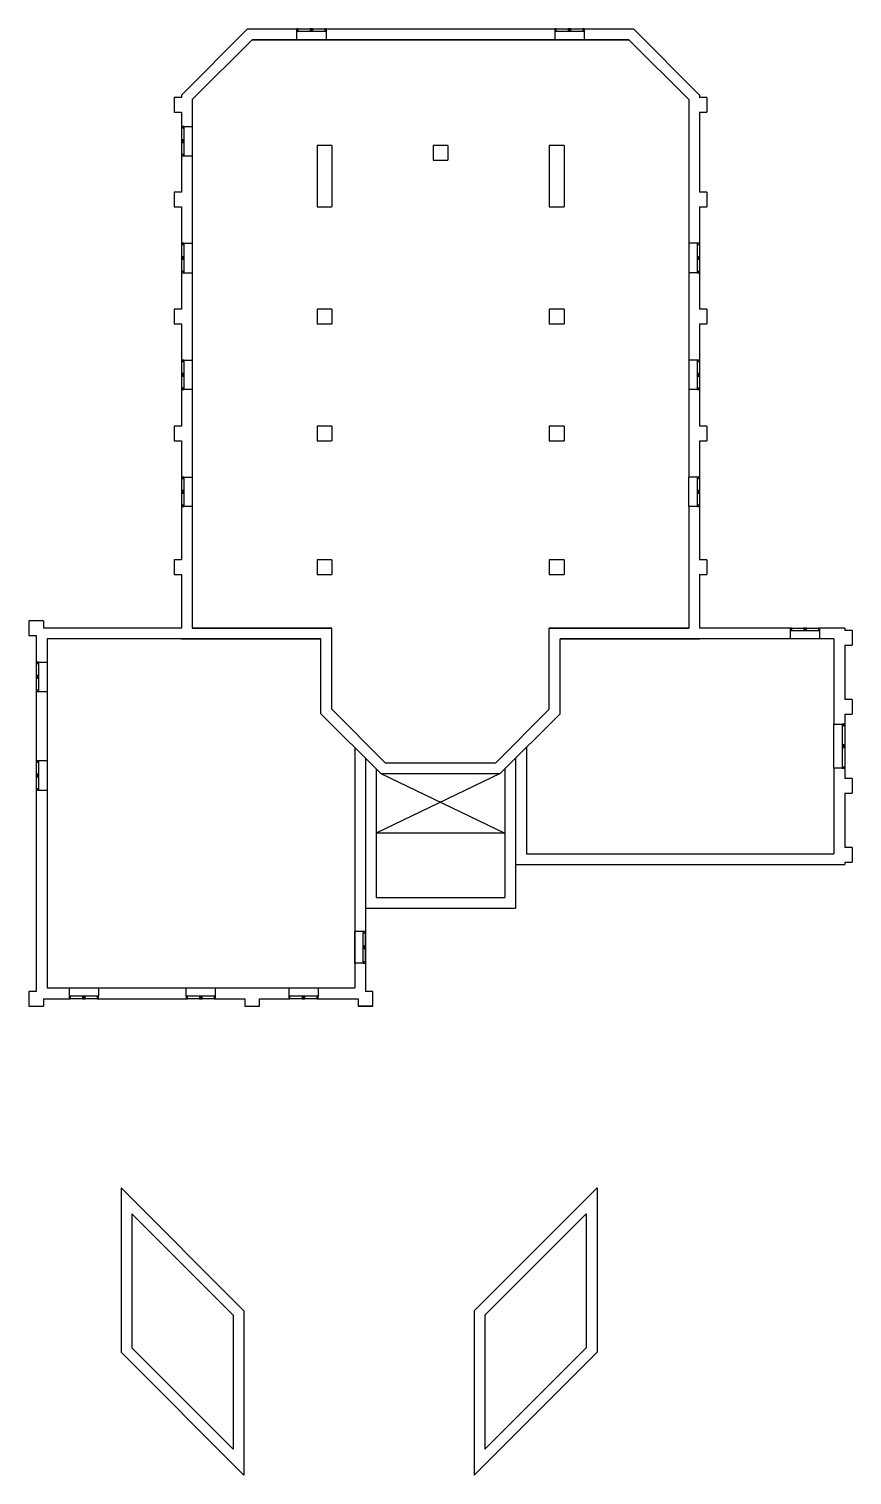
# Model space of a CAD drawing. Header units: millimetres. Extents: x 1968 to 2201, y 2632 to 3071.
# Drawn here: x 2091.75 to 2114.78, y 2931.21 to 2971.69 of the extents above; entities that cross this region are included whole.
import ezdxf

# ---------------------------------------------------------------- set-up
doc = ezdxf.new("R2010")
doc.units = ezdxf.units.MM
for name, color, linetype in [('CarpinteriaExterior', 130, 'Continuous'), ('PrimerPlano', 160, 'Continuous'), ('SegundoPlano', 254, 'Continuous')]:
    doc.layers.add(name, color=color, linetype=linetype)

msp = doc.modelspace()

# ---------------------------------------------------------------- linework, layer by layer
at = {"layer": 'CarpinteriaExterior'}
for p, q in [((2099.25, 2971.685), (2100.072, 2971.685)), ((2099.25, 2971.618), (2100.072, 2971.618)), ((2106.466, 2971.685), (2107.288, 2971.685)), ((2106.466, 2971.618), (2107.288, 2971.618)), ((2096.021, 2968.957), (2096.021, 2968.135)), ((2096.089, 2968.957), (2096.089, 2968.135)), ((2096.021, 2965.685), (2096.021, 2964.863)), ((2096.089, 2965.685), (2096.089, 2964.863)), ((2110.45, 2965.685), (2110.45, 2964.863)), ((2110.517, 2965.685), (2110.517, 2964.863)), ((2096.021, 2962.413), (2096.021, 2961.591)), ((2096.021, 2962.413), (2096.089, 2962.413)), ((2096.089, 2962.413), (2096.089, 2961.591)), ((2110.45, 2962.413), (2110.45, 2961.591)), ((2110.517, 2962.413), (2110.517, 2961.591)), ((2096.089, 2961.591), (2096.021, 2961.591)), ((2096.021, 2959.141), (2096.021, 2958.319)), ((2096.089, 2959.141), (2096.089, 2958.319)), ((2110.45, 2959.141), (2110.45, 2958.319)), ((2110.517, 2959.141), (2110.517, 2958.319)), ((2113.061, 2954.919), (2113.883, 2954.919)), ((2113.061, 2954.851), (2113.883, 2954.851)), ((2091.959, 2953.965), (2091.959, 2953.142)), ((2092.026, 2953.965), (2092.026, 2953.142)), ((2114.512, 2952.225), (2114.512, 2950.992)), ((2114.579, 2952.225), (2114.579, 2950.992)), ((2091.959, 2951.201), (2091.959, 2950.379)), ((2092.026, 2951.201), (2092.026, 2950.379)), ((2101.102, 2945.538), (2101.102, 2946.391)), ((2101.169, 2945.538), (2101.169, 2946.427)), ((2101.169, 2945.538), (2101.169, 2946.427)), ((2093.698, 2944.612), (2092.876, 2944.612)), ((2093.698, 2944.545), (2092.876, 2944.545)), ((2096.975, 2944.612), (2096.153, 2944.612)), ((2096.975, 2944.545), (2096.153, 2944.545)), ((2099.844, 2944.612), (2099.022, 2944.612)), ((2099.844, 2944.545), (2099.022, 2944.545))]:
    msp.add_line(p, q, dxfattribs=at)
for points in [[(2099.287, 2971.618), (2099.287, 2971.685), (2099.25, 2971.685), (2099.25, 2971.618), (2099.287, 2971.618)], [(2099.661, 2971.618), (2099.661, 2971.685), (2099.625, 2971.685), (2099.625, 2971.618), (2099.661, 2971.618)], [(2099.698, 2971.618), (2099.698, 2971.685), (2099.661, 2971.685), (2099.661, 2971.618), (2099.698, 2971.618)], [(2100.072, 2971.618), (2100.072, 2971.685), (2100.036, 2971.685), (2100.036, 2971.618), (2100.072, 2971.618)], [(2106.502, 2971.618), (2106.502, 2971.685), (2106.466, 2971.685), (2106.466, 2971.618), (2106.502, 2971.618)], [(2106.877, 2971.618), (2106.877, 2971.685), (2106.84, 2971.685), (2106.84, 2971.618), (2106.877, 2971.618)], [(2106.913, 2971.618), (2106.913, 2971.685), (2106.877, 2971.685), (2106.877, 2971.618), (2106.913, 2971.618)], [(2107.288, 2971.618), (2107.288, 2971.685), (2107.252, 2971.685), (2107.252, 2971.618), (2107.288, 2971.618)], [(2096.021, 2968.921), (2096.089, 2968.921), (2096.089, 2968.957), (2096.021, 2968.957), (2096.021, 2968.921)], [(2096.021, 2968.546), (2096.089, 2968.546), (2096.089, 2968.582), (2096.021, 2968.582), (2096.021, 2968.546)], [(2096.021, 2968.509), (2096.089, 2968.509), (2096.089, 2968.546), (2096.021, 2968.546), (2096.021, 2968.509)], [(2096.021, 2968.135), (2096.089, 2968.135), (2096.089, 2968.171), (2096.021, 2968.171), (2096.021, 2968.135)], [(2096.021, 2965.649), (2096.089, 2965.649), (2096.089, 2965.685), (2096.021, 2965.685), (2096.021, 2965.649)], [(2110.45, 2965.649), (2110.517, 2965.649), (2110.517, 2965.685), (2110.45, 2965.685), (2110.45, 2965.649)], [(2096.021, 2965.274), (2096.089, 2965.274), (2096.089, 2965.31), (2096.021, 2965.31), (2096.021, 2965.274)], [(2096.021, 2965.238), (2096.089, 2965.238), (2096.089, 2965.274), (2096.021, 2965.274), (2096.021, 2965.238)], [(2110.45, 2965.274), (2110.517, 2965.274), (2110.517, 2965.31), (2110.45, 2965.31), (2110.45, 2965.274)], [(2110.45, 2965.238), (2110.517, 2965.238), (2110.517, 2965.274), (2110.45, 2965.274), (2110.45, 2965.238)], [(2096.021, 2964.863), (2096.089, 2964.863), (2096.089, 2964.899), (2096.021, 2964.899), (2096.021, 2964.863)], [(2110.45, 2964.863), (2110.517, 2964.863), (2110.517, 2964.899), (2110.45, 2964.899), (2110.45, 2964.863)], [(2096.021, 2962.377), (2096.089, 2962.377), (2096.089, 2962.413), (2096.021, 2962.413), (2096.021, 2962.377)], [(2110.45, 2962.377), (2110.517, 2962.377), (2110.517, 2962.413), (2110.45, 2962.413), (2110.45, 2962.377)], [(2096.021, 2962.002), (2096.089, 2962.002), (2096.089, 2962.038), (2096.021, 2962.038), (2096.021, 2962.002)], [(2096.021, 2961.966), (2096.089, 2961.966), (2096.089, 2962.002), (2096.021, 2962.002), (2096.021, 2961.966)], [(2110.45, 2962.002), (2110.517, 2962.002), (2110.517, 2962.038), (2110.45, 2962.038), (2110.45, 2962.002)], [(2110.45, 2961.966), (2110.517, 2961.966), (2110.517, 2962.002), (2110.45, 2962.002), (2110.45, 2961.966)], [(2096.021, 2961.591), (2096.089, 2961.591), (2096.089, 2961.627), (2096.021, 2961.627), (2096.021, 2961.591)], [(2110.45, 2961.591), (2110.517, 2961.591), (2110.517, 2961.627), (2110.45, 2961.627), (2110.45, 2961.591)], [(2096.021, 2959.105), (2096.089, 2959.105), (2096.089, 2959.141), (2096.021, 2959.141), (2096.021, 2959.105)], [(2110.45, 2959.105), (2110.517, 2959.105), (2110.517, 2959.141), (2110.45, 2959.141), (2110.45, 2959.105)], [(2096.021, 2958.73), (2096.089, 2958.73), (2096.089, 2958.766), (2096.021, 2958.766), (2096.021, 2958.73)], [(2096.021, 2958.694), (2096.089, 2958.694), (2096.089, 2958.73), (2096.021, 2958.73), (2096.021, 2958.694)], [(2110.45, 2958.73), (2110.517, 2958.73), (2110.517, 2958.766), (2110.45, 2958.766), (2110.45, 2958.73)], [(2110.45, 2958.694), (2110.517, 2958.694), (2110.517, 2958.73), (2110.45, 2958.73), (2110.45, 2958.694)], [(2096.021, 2958.319), (2096.089, 2958.319), (2096.089, 2958.355), (2096.021, 2958.355), (2096.021, 2958.319)], [(2110.45, 2958.319), (2110.517, 2958.319), (2110.517, 2958.355), (2110.45, 2958.355), (2110.45, 2958.319)], [(2113.097, 2954.851), (2113.097, 2954.919), (2113.061, 2954.919), (2113.061, 2954.851), (2113.097, 2954.851)], [(2113.472, 2954.851), (2113.472, 2954.919), (2113.435, 2954.919), (2113.435, 2954.851), (2113.472, 2954.851)], [(2113.508, 2954.851), (2113.508, 2954.919), (2113.472, 2954.919), (2113.472, 2954.851), (2113.508, 2954.851)], [(2113.883, 2954.851), (2113.883, 2954.919), (2113.847, 2954.919), (2113.847, 2954.851), (2113.883, 2954.851)], [(2091.959, 2953.928), (2092.026, 2953.928), (2092.026, 2953.965), (2091.959, 2953.965), (2091.959, 2953.928)], [(2091.959, 2953.553), (2092.026, 2953.553), (2092.026, 2953.59), (2091.959, 2953.59), (2091.959, 2953.553)], [(2091.959, 2953.517), (2092.026, 2953.517), (2092.026, 2953.553), (2091.959, 2953.553), (2091.959, 2953.517)], [(2091.959, 2953.142), (2092.026, 2953.142), (2092.026, 2953.179), (2091.959, 2953.179), (2091.959, 2953.142)], [(2114.512, 2952.189), (2114.579, 2952.189), (2114.579, 2952.225), (2114.512, 2952.225), (2114.512, 2952.189)], [(2114.512, 2951.608), (2114.579, 2951.608), (2114.579, 2951.645), (2114.512, 2951.645), (2114.512, 2951.608)], [(2114.512, 2951.572), (2114.579, 2951.572), (2114.579, 2951.608), (2114.512, 2951.608), (2114.512, 2951.572)], [(2091.959, 2951.165), (2092.026, 2951.165), (2092.026, 2951.201), (2091.959, 2951.201), (2091.959, 2951.165)], [(2114.512, 2950.992), (2114.579, 2950.992), (2114.579, 2951.028), (2114.512, 2951.028), (2114.512, 2950.992)], [(2091.959, 2950.79), (2092.026, 2950.79), (2092.026, 2950.826), (2091.959, 2950.826), (2091.959, 2950.79)], [(2091.959, 2950.754), (2092.026, 2950.754), (2092.026, 2950.79), (2091.959, 2950.79), (2091.959, 2950.754)], [(2091.959, 2950.379), (2092.026, 2950.379), (2092.026, 2950.415), (2091.959, 2950.415), (2091.959, 2950.379)], [(2101.169, 2946.427), (2101.102, 2946.427), (2101.102, 2946.391), (2101.169, 2946.391), (2101.169, 2946.427)], [(2101.169, 2946.019), (2101.102, 2946.019), (2101.102, 2945.983), (2101.169, 2945.983), (2101.169, 2946.019)], [(2101.169, 2945.983), (2101.102, 2945.983), (2101.102, 2945.946), (2101.169, 2945.946), (2101.169, 2945.983)], [(2101.169, 2945.574), (2101.102, 2945.574), (2101.102, 2945.538), (2101.169, 2945.538), (2101.169, 2945.574)], [(2092.876, 2944.612), (2092.876, 2944.545), (2092.913, 2944.545), (2092.913, 2944.612), (2092.876, 2944.612)], [(2093.251, 2944.612), (2093.251, 2944.545), (2093.287, 2944.545), (2093.287, 2944.612), (2093.251, 2944.612)], [(2093.287, 2944.612), (2093.287, 2944.545), (2093.324, 2944.545), (2093.324, 2944.612), (2093.287, 2944.612)], [(2093.662, 2944.612), (2093.662, 2944.545), (2093.698, 2944.545), (2093.698, 2944.612), (2093.662, 2944.612)], [(2096.153, 2944.612), (2096.153, 2944.545), (2096.189, 2944.545), (2096.189, 2944.612), (2096.153, 2944.612)], [(2096.528, 2944.612), (2096.528, 2944.545), (2096.564, 2944.545), (2096.564, 2944.612), (2096.528, 2944.612)], [(2096.564, 2944.612), (2096.564, 2944.545), (2096.601, 2944.545), (2096.601, 2944.612), (2096.564, 2944.612)], [(2096.939, 2944.612), (2096.939, 2944.545), (2096.975, 2944.545), (2096.975, 2944.612), (2096.939, 2944.612)], [(2099.022, 2944.612), (2099.022, 2944.545), (2099.058, 2944.545), (2099.058, 2944.612), (2099.022, 2944.612)], [(2099.397, 2944.612), (2099.397, 2944.545), (2099.433, 2944.545), (2099.433, 2944.612), (2099.397, 2944.612)], [(2099.433, 2944.612), (2099.433, 2944.545), (2099.47, 2944.545), (2099.47, 2944.612), (2099.433, 2944.612)], [(2099.808, 2944.612), (2099.808, 2944.545), (2099.844, 2944.545), (2099.844, 2944.612), (2099.808, 2944.612)]]:
    msp.add_lwpolyline(points, dxfattribs=at)
at = {"layer": 'PrimerPlano'}
for p, q in [((2096.021, 2969.836), (2097.871, 2971.685)), ((2097.871, 2971.685), (2108.667, 2971.685)), ((2097.871, 2971.685), (2099.25, 2971.685)), ((2099.25, 2971.384), (2099.25, 2971.685)), ((2100.072, 2971.685), (2106.466, 2971.685)), ((2100.072, 2971.685), (2100.072, 2971.384)), ((2106.466, 2971.685), (2106.466, 2971.384)), ((2107.288, 2971.685), (2108.667, 2971.685)), ((2107.288, 2971.685), (2107.288, 2971.384)), ((2110.517, 2969.836), (2108.667, 2971.685)), ((2096.323, 2969.711), (2097.996, 2971.384)), ((2097.996, 2971.384), (2108.542, 2971.384)), ((2099.25, 2971.384), (2097.996, 2971.384)), ((2106.466, 2971.384), (2100.072, 2971.384)), ((2108.542, 2971.384), (2107.288, 2971.384)), ((2110.215, 2969.711), (2108.542, 2971.384)), ((2095.816, 2969.768), (2095.816, 2969.357)), ((2096.021, 2969.768), (2095.816, 2969.768)), ((2096.021, 2969.836), (2096.021, 2969.768)), ((2096.323, 2969.711), (2096.323, 2968.957)), ((2110.215, 2969.711), (2110.215, 2965.685)), ((2110.517, 2969.836), (2110.517, 2969.768)), ((2110.722, 2969.768), (2110.517, 2969.768)), ((2110.722, 2969.768), (2110.722, 2969.357)), ((2095.816, 2969.357), (2096.021, 2969.357)), ((2096.021, 2969.357), (2096.021, 2967.115)), ((2110.517, 2969.357), (2110.517, 2967.115)), ((2110.517, 2969.357), (2110.722, 2969.357)), ((2096.021, 2968.957), (2096.323, 2968.957)), ((2099.814, 2968.42), (2099.814, 2966.704)), ((2100.225, 2968.42), (2099.814, 2968.42)), ((2100.225, 2968.42), (2100.225, 2966.704)), ((2103.064, 2968.42), (2103.064, 2968.009)), ((2103.475, 2968.42), (2103.064, 2968.42)), ((2103.475, 2968.42), (2103.475, 2968.009)), ((2106.313, 2968.42), (2106.313, 2966.704)), ((2106.725, 2968.42), (2106.313, 2968.42)), ((2106.725, 2968.42), (2106.725, 2966.704)), ((2096.021, 2968.135), (2096.323, 2968.135)), ((2096.323, 2968.135), (2096.323, 2965.685)), ((2103.064, 2968.009), (2103.475, 2968.009)), ((2095.816, 2967.115), (2095.816, 2966.704)), ((2096.021, 2967.115), (2095.816, 2967.115)), ((2110.722, 2967.115), (2110.517, 2967.115)), ((2110.722, 2967.115), (2110.722, 2966.704)), ((2095.816, 2966.704), (2096.021, 2966.704)), ((2096.021, 2966.704), (2096.021, 2965.685)), ((2099.814, 2966.704), (2100.225, 2966.704)), ((2106.313, 2966.704), (2106.725, 2966.704)), ((2110.517, 2966.704), (2110.517, 2963.844)), ((2110.517, 2966.704), (2110.722, 2966.704)), ((2096.021, 2965.685), (2096.323, 2965.685)), ((2110.517, 2965.685), (2110.215, 2965.685)), ((2096.021, 2964.863), (2096.021, 2963.844)), ((2096.021, 2964.863), (2096.323, 2964.863)), ((2096.323, 2964.863), (2096.323, 2962.629)), ((2110.215, 2964.863), (2110.215, 2962.413)), ((2110.517, 2964.863), (2110.215, 2964.863)), ((2095.816, 2963.844), (2095.816, 2963.432)), ((2096.021, 2963.844), (2095.816, 2963.844)), ((2099.814, 2963.844), (2099.814, 2963.432)), ((2100.225, 2963.844), (2099.814, 2963.844)), ((2100.225, 2963.844), (2100.225, 2963.432)), ((2106.313, 2963.844), (2106.313, 2963.432)), ((2106.725, 2963.844), (2106.313, 2963.844)), ((2106.725, 2963.844), (2106.725, 2963.432)), ((2110.722, 2963.844), (2110.517, 2963.844)), ((2110.722, 2963.844), (2110.722, 2963.432)), ((2095.816, 2963.432), (2096.021, 2963.432)), ((2096.021, 2963.432), (2096.021, 2962.629)), ((2099.814, 2963.432), (2100.225, 2963.432)), ((2106.313, 2963.432), (2106.725, 2963.432)), ((2110.517, 2963.432), (2110.517, 2960.572)), ((2110.517, 2963.432), (2110.722, 2963.432)), ((2096.021, 2962.629), (2096.021, 2962.413)), ((2096.021, 2962.413), (2096.323, 2962.413)), ((2096.323, 2962.629), (2096.323, 2962.629)), ((2096.323, 2962.629), (2096.323, 2962.413)), ((2110.517, 2962.413), (2110.215, 2962.413)), ((2096.021, 2961.591), (2096.021, 2960.572)), ((2096.323, 2961.591), (2096.021, 2961.591)), ((2096.323, 2961.591), (2096.323, 2959.141)), ((2110.215, 2961.591), (2110.215, 2959.141)), ((2110.517, 2961.591), (2110.215, 2961.591)), ((2095.816, 2960.572), (2095.816, 2960.16)), ((2096.021, 2960.572), (2095.816, 2960.572)), ((2099.814, 2960.572), (2099.814, 2960.16)), ((2100.225, 2960.572), (2099.814, 2960.572)), ((2100.225, 2960.572), (2100.225, 2960.16)), ((2106.313, 2960.572), (2106.313, 2960.16)), ((2106.725, 2960.572), (2106.313, 2960.572)), ((2106.725, 2960.572), (2106.725, 2960.16)), ((2110.722, 2960.572), (2110.517, 2960.572)), ((2110.722, 2960.572), (2110.722, 2960.16)), ((2095.816, 2960.16), (2096.021, 2960.16)), ((2096.021, 2960.16), (2096.021, 2956.824)), ((2099.814, 2960.16), (2100.225, 2960.16)), ((2106.313, 2960.16), (2106.725, 2960.16)), ((2110.517, 2960.16), (2110.517, 2956.824)), ((2110.517, 2960.16), (2110.722, 2960.16)), ((2096.021, 2959.141), (2096.323, 2959.141)), ((2110.517, 2959.141), (2110.215, 2959.141)), ((2096.323, 2958.319), (2096.021, 2958.319)), ((2096.323, 2958.319), (2096.323, 2954.919)), ((2110.215, 2958.319), (2110.215, 2954.919)), ((2110.517, 2958.319), (2110.215, 2958.319)), ((2095.816, 2956.824), (2095.816, 2956.413)), ((2096.021, 2956.824), (2095.816, 2956.824)), ((2099.814, 2956.824), (2099.814, 2956.413)), ((2100.225, 2956.824), (2099.814, 2956.824)), ((2100.225, 2956.824), (2100.225, 2956.413)), ((2106.313, 2956.824), (2106.313, 2956.413)), ((2106.725, 2956.824), (2106.313, 2956.824)), ((2106.725, 2956.824), (2106.725, 2956.413)), ((2110.722, 2956.824), (2110.517, 2956.824)), ((2110.722, 2956.824), (2110.722, 2956.413)), ((2095.816, 2956.413), (2096.021, 2956.413)), ((2096.021, 2956.413), (2096.021, 2954.919)), ((2099.814, 2956.413), (2100.225, 2956.413)), ((2106.313, 2956.413), (2106.725, 2956.413)), ((2110.517, 2956.413), (2110.517, 2954.919)), ((2110.517, 2956.413), (2110.722, 2956.413)), ((2091.754, 2955.124), (2091.754, 2954.713)), ((2092.165, 2955.124), (2091.754, 2955.124)), ((2092.165, 2955.124), (2092.165, 2954.919)), ((2091.754, 2954.713), (2091.959, 2954.713)), ((2091.959, 2954.713), (2091.959, 2953.965)), ((2096.021, 2954.919), (2092.165, 2954.919)), ((2099.923, 2954.617), (2092.261, 2954.617)), ((2092.261, 2954.617), (2092.261, 2953.965)), ((2096.021, 2954.617), (2098.568, 2954.617)), ((2100.225, 2954.919), (2096.323, 2954.919)), ((2096.323, 2954.919), (2098.568, 2954.919)), ((2098.568, 2954.919), (2100.225, 2954.919)), ((2098.568, 2954.617), (2099.923, 2954.617)), ((2099.923, 2952.521), (2099.923, 2954.617)), ((2099.923, 2952.521), (2099.923, 2954.617)), ((2100.225, 2952.646), (2100.225, 2954.919)), ((2100.225, 2952.646), (2100.225, 2954.919)), ((2106.313, 2952.646), (2106.313, 2954.919)), ((2106.313, 2954.919), (2108.86, 2954.919)), ((2106.313, 2952.646), (2106.313, 2954.919)), ((2110.215, 2954.919), (2106.313, 2954.919)), ((2113.061, 2954.617), (2106.615, 2954.617)), ((2106.615, 2952.521), (2106.615, 2954.617)), ((2106.615, 2954.617), (2108.86, 2954.617)), ((2106.615, 2952.521), (2106.615, 2954.617)), ((2108.86, 2954.919), (2110.215, 2954.919)), ((2108.86, 2954.617), (2110.517, 2954.617)), ((2113.061, 2954.919), (2110.517, 2954.919)), ((2113.061, 2954.617), (2113.061, 2954.919)), ((2114.579, 2954.919), (2113.883, 2954.919)), ((2113.883, 2954.617), (2113.883, 2954.919)), ((2114.277, 2954.617), (2113.883, 2954.617)), ((2114.277, 2954.617), (2114.277, 2952.225)), ((2114.579, 2954.919), (2114.579, 2954.851)), ((2114.785, 2954.851), (2114.579, 2954.851)), ((2114.785, 2954.851), (2114.785, 2954.44)), ((2114.579, 2954.44), (2114.579, 2952.917)), ((2114.579, 2954.44), (2114.785, 2954.44)), ((2091.959, 2953.965), (2092.261, 2953.965)), ((2091.959, 2953.142), (2091.959, 2951.201)), ((2091.959, 2953.142), (2092.261, 2953.142)), ((2092.261, 2953.142), (2092.261, 2951.201)), ((2101.596, 2950.848), (2099.923, 2952.521)), ((2101.596, 2950.848), (2099.923, 2952.521)), ((2101.721, 2951.149), (2100.225, 2952.646)), ((2101.721, 2951.149), (2100.225, 2952.646)), ((2104.817, 2951.149), (2106.313, 2952.646)), ((2104.817, 2951.149), (2106.313, 2952.646)), ((2104.942, 2950.848), (2106.615, 2952.521)), ((2104.942, 2950.848), (2106.615, 2952.521)), ((2114.785, 2952.917), (2114.579, 2952.917)), ((2114.785, 2952.917), (2114.785, 2952.506)), ((2114.277, 2952.225), (2114.579, 2952.225)), ((2114.579, 2952.506), (2114.579, 2952.225)), ((2114.579, 2952.506), (2114.785, 2952.506)), ((2100.868, 2951.576), (2100.868, 2944.846)), ((2105.671, 2951.576), (2105.671, 2948.6)), ((2092.261, 2951.201), (2091.959, 2951.201)), ((2101.169, 2951.274), (2101.169, 2944.75)), ((2101.471, 2950.973), (2101.471, 2947.376)), ((2101.721, 2951.149), (2104.817, 2951.149)), ((2101.721, 2951.149), (2104.817, 2951.149)), ((2105.067, 2950.973), (2105.067, 2947.376)), ((2105.369, 2951.274), (2105.369, 2947.075)), ((2114.277, 2950.992), (2114.277, 2948.6)), ((2114.579, 2950.992), (2114.277, 2950.992)), ((2114.579, 2950.992), (2114.579, 2950.71)), ((2101.596, 2950.848), (2104.942, 2950.848)), ((2101.596, 2950.848), (2104.942, 2950.848)), ((2114.785, 2950.71), (2114.579, 2950.71)), ((2114.785, 2950.71), (2114.785, 2950.299)), ((2091.959, 2950.379), (2091.959, 2944.75)), ((2091.959, 2950.379), (2092.261, 2950.379)), ((2092.261, 2950.379), (2092.261, 2944.846)), ((2114.579, 2950.299), (2114.579, 2948.776)), ((2114.579, 2950.299), (2114.785, 2950.299)), ((2105.067, 2949.175), (2101.471, 2949.175)), ((2101.471, 2949.175), (2101.471, 2949.175)), ((2105.671, 2948.6), (2114.277, 2948.6)), ((2114.785, 2948.776), (2114.579, 2948.776)), ((2114.785, 2948.776), (2114.785, 2948.365)), ((2105.369, 2948.298), (2114.579, 2948.298)), ((2114.579, 2948.365), (2114.579, 2948.298)), ((2114.579, 2948.365), (2114.785, 2948.365)), ((2101.471, 2947.376), (2105.067, 2947.376)), ((2101.169, 2947.075), (2105.369, 2947.075)), ((2101.102, 2946.427), (2100.868, 2946.427)), ((2101.102, 2945.538), (2100.868, 2945.538)), ((2092.261, 2944.846), (2092.876, 2944.846)), ((2092.876, 2944.846), (2092.876, 2944.612)), ((2093.698, 2944.846), (2096.153, 2944.846)), ((2093.698, 2944.846), (2093.698, 2944.612)), ((2096.153, 2944.612), (2096.153, 2944.846)), ((2096.975, 2944.846), (2099.022, 2944.846)), ((2096.975, 2944.612), (2096.975, 2944.846)), ((2099.022, 2944.846), (2099.022, 2944.612)), ((2099.844, 2944.846), (2100.868, 2944.846)), ((2099.844, 2944.846), (2099.844, 2944.612)), ((2091.754, 2944.75), (2091.754, 2944.339)), ((2091.959, 2944.75), (2091.754, 2944.75)), ((2092.165, 2944.545), (2092.876, 2944.545)), ((2092.165, 2944.545), (2092.165, 2944.339)), ((2093.698, 2944.545), (2096.153, 2944.545)), ((2096.975, 2944.545), (2097.793, 2944.545)), ((2097.793, 2944.545), (2097.793, 2944.339)), ((2098.204, 2944.545), (2099.022, 2944.545)), ((2098.204, 2944.339), (2098.204, 2944.545)), ((2099.844, 2944.545), (2100.964, 2944.545)), ((2100.964, 2944.545), (2100.964, 2944.339)), ((2101.375, 2944.75), (2101.169, 2944.75)), ((2101.375, 2944.339), (2101.375, 2944.75)), ((2091.754, 2944.339), (2092.165, 2944.339)), ((2097.793, 2944.339), (2098.204, 2944.339)), ((2101.375, 2944.339), (2100.964, 2944.339)), ((2100.964, 2944.339), (2101.375, 2944.339)), ((2097.77, 2935.812), (2094.33, 2939.253)), ((2094.33, 2939.253), (2094.33, 2934.653)), ((2104.209, 2935.812), (2107.649, 2939.253)), ((2107.649, 2939.253), (2107.649, 2934.653)), ((2097.468, 2935.687), (2094.631, 2938.524)), ((2094.631, 2938.524), (2094.631, 2934.777)), ((2104.511, 2935.687), (2107.348, 2938.524)), ((2107.348, 2938.524), (2107.348, 2934.777)), ((2097.468, 2935.687), (2097.468, 2931.941)), ((2097.77, 2935.812), (2097.77, 2931.212)), ((2104.209, 2935.812), (2104.209, 2931.212)), ((2104.511, 2935.687), (2104.511, 2931.941)), ((2097.468, 2931.941), (2094.631, 2934.777)), ((2104.511, 2931.941), (2107.348, 2934.777)), ((2097.77, 2931.212), (2094.33, 2934.653)), ((2107.649, 2934.653), (2104.209, 2931.212))]:
    msp.add_line(p, q, dxfattribs=at)
at = {"layer": 'SegundoPlano'}
for p, q in [((2100.072, 2971.384), (2099.25, 2971.384)), ((2107.288, 2971.384), (2106.466, 2971.384)), ((2096.323, 2968.957), (2096.323, 2968.135)), ((2096.323, 2965.685), (2096.323, 2964.863)), ((2110.215, 2965.685), (2110.215, 2964.863)), ((2096.323, 2962.413), (2096.323, 2961.591)), ((2110.215, 2962.413), (2110.215, 2961.591)), ((2096.323, 2959.141), (2096.323, 2958.319)), ((2110.215, 2958.319), (2110.215, 2959.141)), ((2113.883, 2954.617), (2113.061, 2954.617)), ((2092.261, 2953.965), (2092.261, 2953.142)), ((2114.277, 2950.992), (2114.277, 2952.225)), ((2092.261, 2951.201), (2092.261, 2950.379)), ((2104.942, 2950.848), (2101.471, 2949.175)), ((2101.596, 2950.848), (2105.067, 2949.175)), ((2100.868, 2945.538), (2100.868, 2946.427)), ((2092.876, 2944.846), (2093.698, 2944.846)), ((2096.153, 2944.846), (2096.975, 2944.846)), ((2099.022, 2944.846), (2099.844, 2944.846))]:
    msp.add_line(p, q, dxfattribs=at)

doc.saveas('drawing.dxf')
